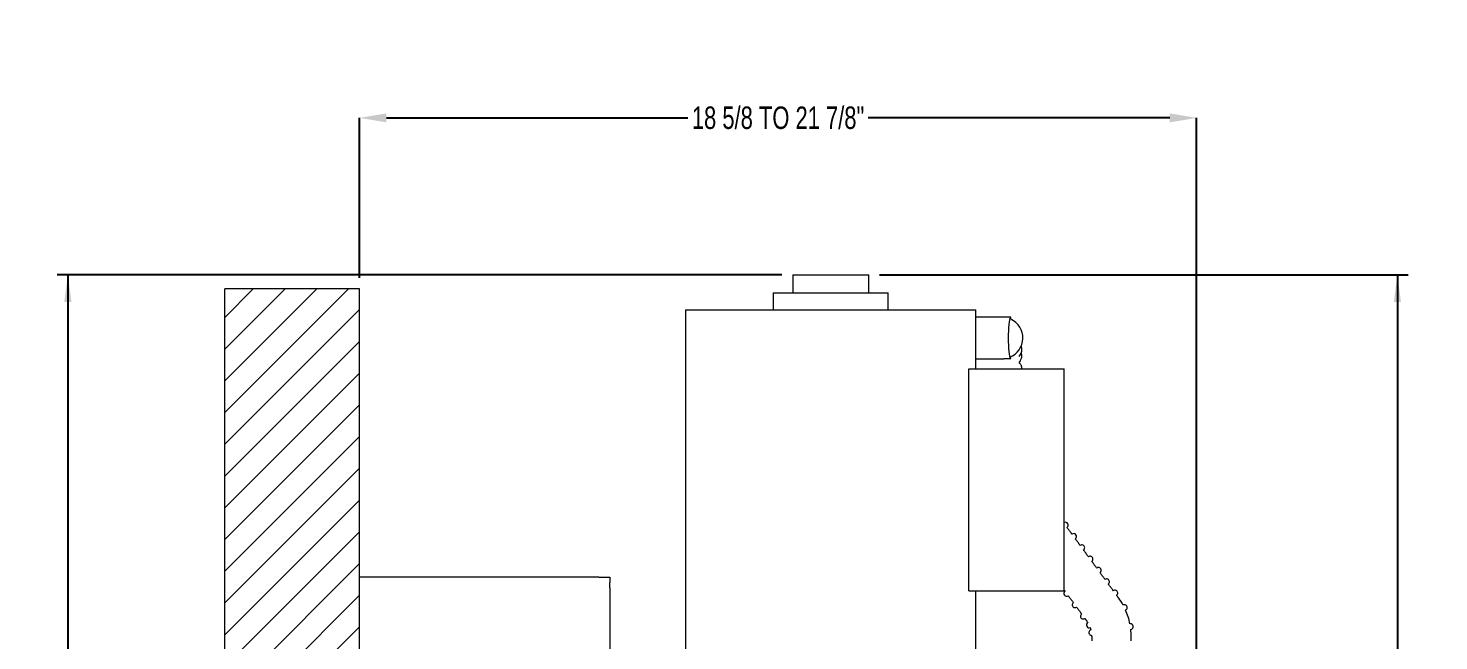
# Model space of a CAD drawing. Header units: inches. Extents: x 1.9 to 9.8, y 6 to 19.4.
# Drawn here: x 1.91 to 9.77, y 15.96 to 19.37 of the extents above; entities that cross this region are included whole.
import ezdxf

# ---------------------------------------------------------------- set-up
doc = ezdxf.new("R2010")
doc.units = ezdxf.units.IN
doc.header["$MEASUREMENT"] = 0
doc.header["$PDSIZE"] = -1
doc.layers.add('DIM', color=1, linetype='Continuous')
doc.styles.add('SLDTEXTSTYLE0', font='ARIAL.TTF', dxfattribs={"width": 0.7})
doc.dimstyles.new('SLDDIMSTYLE0', dxfattribs={"dimtxt": 0.125, "dimasz": 0.15, "dimexe": 0, "dimexo": 0.0625, "dimgap": 0.03125, "dimtad": 0, "dimtih": 1, "dimtoh": 1, "dimdec": 3, "dimlfac": 4, "dimrnd": 1e-09, "dimzin": 12, "dimdsep": 46, "dimtxsty": 'SLDTEXTSTYLE0', "dimsah": 1, "dimcen": 0.09, "dimadec": 0, "dimazin": 0, "dimtfac": 1, "dimtdec": 3, "dimtofl": 0, "dimtmove": 0, "dimatfit": 3, "dimfxl": 0, "dimtolj": 1, "dimtzin": 12, "dimarcsym": 0})

# ---------------------------------------------------------------- blocks, each defined once
blk = doc.blocks.new('*D10')
at = {"color": 0, "linetype": 'ByBlock', "lineweight": -2}
for p, q in [((3.7558, 17.9807), (3.7558, 18.8712)), ((3.9058, 18.8712), (5.5853, 18.8712)), ((8.2691, 18.8712), (6.5896, 18.8712)), ((8.4191, 15.5791), (8.4191, 18.8712))]:
    blk.add_line(p, q, dxfattribs=at)
at = {"color": 0, "linetype": 'ByBlock'}
for points in [[(3.7558, 18.8712), (3.9058, 18.8962), (3.9058, 18.8462)], [(8.4191, 18.8712), (8.2691, 18.8962), (8.2691, 18.8462)]]:
    blk.add_solid(points, dxfattribs=at)
at = {"layer": 'DEFPOINTS', "color": 0, "linetype": 'ByBlock'}
for p in [(3.7558, 17.9182), (8.4191, 15.5166)]:
    blk.add_point(p, dxfattribs=at)
at = {"color": 0, "linetype": 'ByBlock', "insert": (6.0874, 18.8712), "char_height": 0.125, "attachment_point": 5, "style": 'SLDTEXTSTYLE0'}
blk.add_mtext('18 5/8 TO 21 7/8"', dxfattribs=at)
blk = doc.blocks.new('*D6')
at = {"layer": 'DIM'}
for p, q in [((6.1091, 17.9962), (2.0708, 17.9962)), ((2.1308, 17.9962), (2.1308, 15.3105)), ((2.1308, 12.2362), (2.1308, 14.9218)), ((4.6333, 12.2362), (2.0708, 12.2362))]:
    blk.add_line(p, q, dxfattribs=at)
for points in [[(2.1308, 17.9962), (2.1108, 17.8462), (2.1508, 17.8462)], [(2.1308, 12.2362), (2.1508, 12.3862), (2.1108, 12.3862)]]:
    blk.add_solid(points, dxfattribs=at)
at = {"layer": 'DIM', "char_height": 0.125, "attachment_point": 1, "style": 'SLDTEXTSTYLE0'}
for s, insert in [('23 3/4"', (1.91, 15.2773)), ('MAX.', (1.9743, 15.0829))]:
    blk.add_mtext(s, dxfattribs=dict(at, insert=insert))
blk = doc.blocks.new('*D7')
at = {"layer": 'DIM'}
for p, q in [((6.6526, 17.9962), (9.5975, 17.9962)), ((9.5375, 17.9962), (9.5375, 14.908)), ((9.5375, 11.4311), (9.5375, 14.5193)), ((8.2497, 11.4311), (9.5975, 11.4311))]:
    blk.add_line(p, q, dxfattribs=at)
for points in [[(9.5375, 17.9962), (9.5175, 17.8462), (9.5575, 17.8462)], [(9.5375, 11.4311), (9.5575, 11.5811), (9.5175, 11.5811)]]:
    blk.add_solid(points, dxfattribs=at)
at = {"layer": 'DIM', "char_height": 0.125, "attachment_point": 1, "style": 'SLDTEXTSTYLE0'}
for s, insert in [('27"', (9.4342, 14.8748)), ('MAX.', (9.3809, 14.6804))]:
    blk.add_mtext(s, dxfattribs=dict(at, insert=insert))

msp = doc.modelspace()

# ---------------------------------------------------------------- linework, layer by layer
at = {"color": 7, "linetype": 'Continuous', "lineweight": 15}
for p, q in [((6.169064, 17.996163), (6.530544, 17.996163)), ((6.530544, 17.996163), (6.592564, 17.996163)), ((3.755814, 17.918203), (3.005814, 17.918203)), ((3.005814, 8.204915), (3.005814, 17.918203)), ((3.755814, 8.204915), (3.755814, 17.918203)), ((6.060814, 17.896163), (6.607088, 17.896163)), ((6.607088, 17.896163), (6.700814, 17.896163)), ((5.572064, 17.801162), (6.952686, 17.801162)), ((6.952686, 17.801162), (7.189564, 17.801162)), ((7.383883, 17.761166), (7.344564, 17.761166)), ((7.383883, 17.528663), (7.344564, 17.528663)), ((7.149954, 16.235538), (7.149954, 17.473038)), ((7.149954, 17.473038), (7.432064, 17.473038)), ((7.432064, 17.473038), (7.682064, 17.473038)), ((5.088564, 16.312414), (3.755814, 16.312414)), ((5.088564, 16.312414), (5.151064, 16.312414)), ((5.151064, 16.312414), (5.151064, 16.282415)), ((5.151064, 16.252415), (5.151064, 16.282415)), ((5.151064, 16.252415), (5.151064, 15.779288)), ((7.149954, 16.235538), (7.432064, 16.235538)), ((7.432064, 16.235538), (7.682064, 16.235538))]:
    msp.add_line(p, q, dxfattribs=at)
at = {"color": 0, "linetype": 'Continuous', "lineweight": 0}
for p, q in [((3.005814, 17.759999), (3.164018, 17.918203)), ((3.005814, 17.583222), (3.340795, 17.918203)), ((3.005814, 17.406446), (3.517571, 17.918203)), ((3.005814, 17.229669), (3.694348, 17.918203)), ((3.005814, 17.052892), (3.755814, 17.802892)), ((3.005814, 16.876115), (3.755814, 17.626116)), ((3.005814, 16.699339), (3.755814, 17.449339)), ((3.005814, 16.522562), (3.755814, 17.272562)), ((3.005814, 16.345785), (3.755814, 17.095785)), ((3.005814, 16.169009), (3.755814, 16.919009)), ((3.005814, 15.992232), (3.755814, 16.742232)), ((3.005814, 15.815455), (3.755814, 16.565455)), ((3.005814, 15.638679), (3.755814, 16.388679)), ((3.005814, 15.461902), (3.755814, 16.211902)), ((3.005814, 15.285125), (3.755814, 16.035125))]:
    msp.add_line(p, q, dxfattribs=at)
at = {"color": 7, "linetype": 'Continuous', "lineweight": 15, "flags": 128}
msp.add_lwpolyline([(7.383883, 17.761166), (7.38145, 17.759397), (7.37909, 17.754154), (7.376876, 17.745589), (7.374875, 17.733968), (7.373147, 17.71964), (7.371746, 17.70304), (7.370713, 17.684675), (7.370081, 17.665099), (7.369868, 17.644913), (7.370081, 17.624728), (7.370713, 17.605157), (7.371746, 17.586787), (7.373147, 17.570189), (7.374875, 17.555861), (7.376876, 17.544238), (7.37909, 17.535675), (7.38145, 17.53043), (7.383883, 17.528663)], dxfattribs=at)
at = {"color": 7, "linetype": 'Continuous', "lineweight": 15}
for centre, radius, start, end in [((7.33537, 17.645029), 0.115444, 291.8805282, 64.634563), ((7.687762, 16.602776), 0.015625, 306.124968, 111.3890419), ((7.733821, 16.539673), 0.015626, 306.1279588, 126.1214777), ((7.779883, 16.476571), 0.015625, 306.1248006, 126.1305778), ((7.825944, 16.413468), 0.015625, 306.1248006, 126.1305778), ((7.872002, 16.350364), 0.015626, 306.1291446, 126.1211607), ((7.918064, 16.287263), 0.015625, 306.1244835, 126.1300261), ((7.695316, 16.221397), 0.015626, 126.1279588, 306.1214777), ((7.964125, 16.22416), 0.015625, 306.1244835, 126.1300261), ((7.695202, 15.982805), 0.359509, 29.0644443, 36.1256781), ((7.741375, 16.158293), 0.015625, 126.1244835, 306.1300261), ((8.01675, 16.143594), 0.015625, 296.5609622, 116.5681781), ((7.695298, 15.982875), 0.359391, 11.1747265, 24.0699286), ((7.787436, 16.09519), 0.015625, 126.1244835, 306.1300261), ((7.821093, 16.045767), 0.015625, 116.5660132, 296.5640891), ((7.696099, 15.983413), 0.139675, 32.9290184, 36.1393535), ((7.695616, 15.98298), 0.140306, 15.0324122, 20.1786152), ((8.050591, 16.036989), 0.015626, 278.6625155, 98.6562062), ((7.834336, 16.004053), 0.015625, 98.6595579, 278.6604593), ((7.696126, 15.982889), 0.139813, 359.9954047, 2.2789921), ((7.695283, 15.982878), 0.359405, 359.9998872, 6.1671854)]:
    msp.add_arc(centre, radius, start, end, dxfattribs=at)
for points in [[(6.169064, 17.996163), (6.169064, 17.896163)], [(6.592564, 17.896163), (6.592564, 17.996163)], [(6.060814, 17.896163), (6.060814, 17.801162)], [(6.700814, 17.801162), (6.700814, 17.896163)], [(5.572064, 17.801162), (5.572064, 17.519915)], [(7.189564, 17.769914), (7.189564, 17.801162)], [(7.189564, 17.473038), (7.189564, 17.801162)], [(7.344564, 17.761166), (7.189564, 17.761166)], [(7.189564, 17.528663), (7.344564, 17.528663)], [(5.572064, 17.519915), (5.572064, 15.777413)], [(7.682064, 16.235538), (7.682064, 17.473038)], [(7.72461, 16.552295), (7.696974, 16.590155)], [(7.77067, 16.489191), (7.743034, 16.527052)], [(7.816731, 16.426088), (7.789095, 16.463951)], [(7.862791, 16.362986), (7.835155, 16.400847)], [(7.908852, 16.299883), (7.881215, 16.337744)], [(7.954912, 16.236779), (7.927276, 16.274642)], [(7.189564, 15.777413), (7.189564, 16.235538)], [(7.682064, 16.239551), (7.686104, 16.234017)], [(7.704528, 16.208775), (7.732164, 16.170914)], [(7.985586, 16.194756), (7.973336, 16.211539)], [(7.750588, 16.145674), (7.778224, 16.10781)], [(7.796648, 16.08257), (7.808899, 16.065787)], [(7.835939, 15.982878), (7.835939, 15.958165)], [(8.054689, 15.958165), (8.054689, 15.982878)]]:
    msp.add_open_spline(points, degree=1, dxfattribs=at)
for points, knots in [([(7.429689, 17.541114), (7.432615, 17.544635), (7.438019, 17.552382), (7.4435, 17.56536), (7.445854, 17.57921), (7.444732, 17.591107), (7.443172, 17.598421), (7.442208, 17.601141)], [0.438728712, 0.438728712, 0.438728712, 0.438728712, 0.550155583, 0.667809483, 0.779743151, 0.888530763, 0.958848387, 0.958848387, 0.958848387, 0.958848387]), ([(7.429689, 17.507044), (7.432615, 17.510564), (7.438019, 17.518312), (7.4435, 17.53129), (7.445854, 17.54514), (7.444797, 17.556345), (7.443459, 17.562969), (7.442845, 17.565083)], [0.438728712, 0.438728712, 0.438728712, 0.438728712, 0.550155583, 0.667809483, 0.779743151, 0.888530763, 0.941931879, 0.941931879, 0.941931879, 0.941931879]), ([(7.444426, 17.473038), (7.444527, 17.473301), (7.445692, 17.476348), (7.445445, 17.482959), (7.443194, 17.491817), (7.437956, 17.499804), (7.433249, 17.504885), (7.430068, 17.506946), (7.429689, 17.507191)], [0, 0, 0, 0, 0.02135665, 0.24765378, 0.48181453, 0.71210448, 0.96564849, 1, 1, 1, 1])]:
    msp.add_open_spline(points, degree=3, knots=knots, dxfattribs=at)

# ---------------------------------------------------------------- dimensions: what is measured, and where the dimension line sits
at = {"layer": 'DIM'}
dim = msp.add_linear_dim(base=(3.755814, 18.871164), p1=(8.419062, 15.516633), p2=(3.755814, 17.918205), text='<> TO 21 7/8"', dimstyle='SLDDIMSTYLE0', override={"dimdec": 4, "dimlunit": 5, "dimfrac": 2}, dxfattribs=at)
dim.commit()
dim.dimension.update_dxf_attribs({"geometry": '*D10', "text_midpoint": (6.087438, 18.871164)})
for base, p1, p2, picture, middle in [((2.130814, 17.996164), (4.693314, 12.236164), (6.169064, 17.996164), '*D6', (2.130814, 15.116164)), ((9.537457, 17.996164), (8.189709, 11.431112), (6.592564, 17.996164), '*D7', (9.537457, 14.713638))]:
    dim = msp.add_linear_dim(base=base, p1=p1, p2=p2, angle=90, text='<>\\PMAX.', dimstyle='SLDDIMSTYLE0', dxfattribs=at)
    dim.commit()
    dim.dimension.update_dxf_attribs({"geometry": picture, "text_midpoint": middle})

doc.saveas('drawing.dxf')
